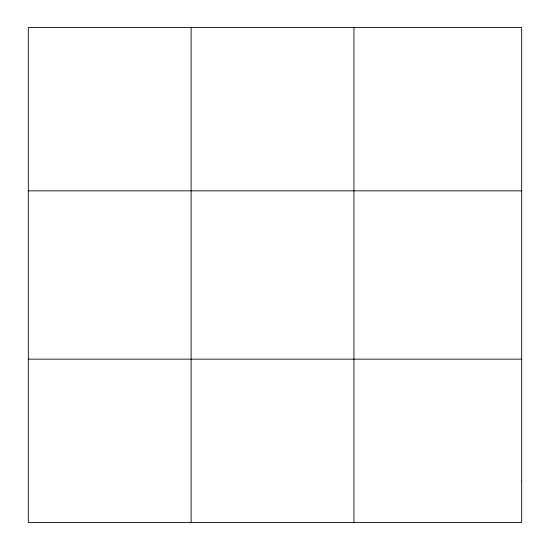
<?xml version="1.0" encoding="UTF-8"?>
<svg xmlns="http://www.w3.org/2000/svg" width="550" height="550" viewBox="0 0 550 550"><rect width="100%" height="100%" fill="white"/><g stroke="black" fill="none" stroke-linecap="round" stroke-linejoin="round"><path stroke-width="0.82" d="M191.125 27.5L191.125 522.5M353.939 27.5L353.939 522.5M28.311 190.85L521.689 190.85M28.311 359.15L521.689 359.15M521.689 481.663L521.689 522.5L28.311 522.5L28.311 27.5L521.689 27.5L521.689 481.663"/></g></svg>
